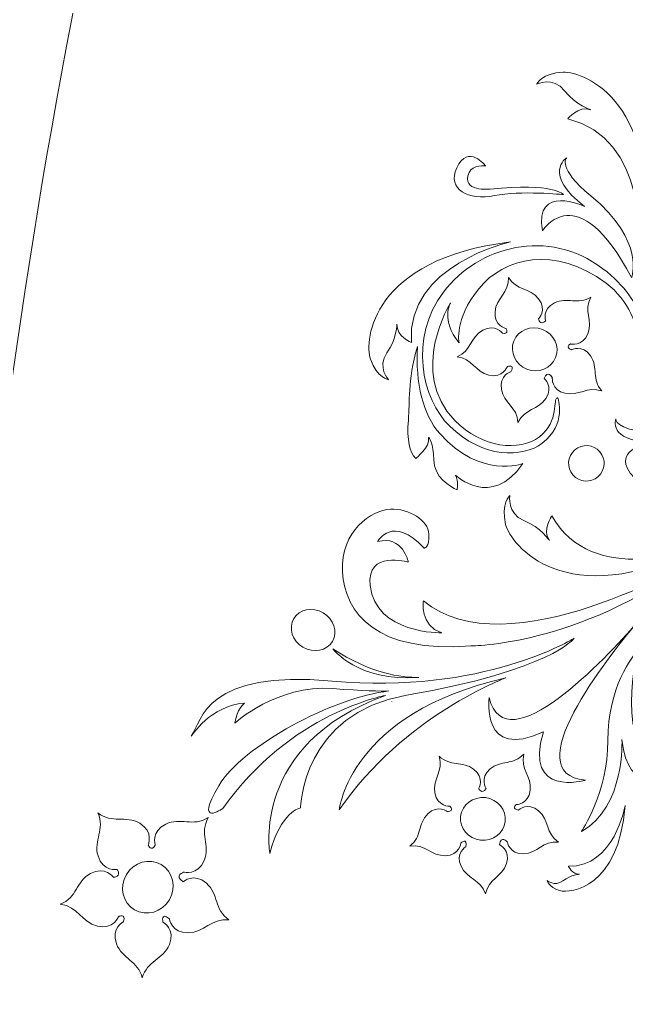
# Model space of a CAD drawing. Header units: millimetres. Extents: x -1420 to -489, y -454 to 898.
# Drawn here: x -1011 to -944, y -260.8 to -152.3 of the extents above; entities that cross this region are included whole.
import ezdxf

# ---------------------------------------------------------------- set-up
doc = ezdxf.new("R2010")
doc.units = ezdxf.units.MM
doc.header["$MEASUREMENT"] = 0
doc.layers.add('Layer 1', color=7, linetype='Continuous')

msp = doc.modelspace()

# ---------------------------------------------------------------- linework, layer by layer
at = {"layer": 'Layer 1', "color": 1, "lineweight": 20}
for points, knots in [([(-986.7467, -453.7659), (-1001.83, -389.4326), (-1016.9134, -325.0992), (-1016.9134, -260.7659), (-1016.9134, -260.7659), (-1016.9134, -196.4326), (-1001.83, -132.0992), (-986.7467, -67.7659)], [0, 0, 0, 0, 0.33333333, 0.33333333, 0.33333333, 0.33333333, 1, 1, 1, 1]), ([(-986.7467, -67.766), (-986.7467, -67.766), (-769.7468, -67.766), (-769.7468, -67.766), (-769.7468, -67.766), (-766.9929, -67.7659), (-764.7466, -69.9335), (-764.7467, -72.591), (-764.7467, -72.591), (-764.7467, -72.591), (-764.7467, -448.9409), (-764.7467, -448.9409), (-764.7467, -448.9409), (-764.7467, -451.5984), (-766.9928, -453.7659), (-769.7467, -453.7659), (-769.7467, -453.7659), (-769.7467, -453.7659), (-986.7467, -453.7659), (-986.7467, -453.7659)], [0, 0, 0, 0, 0.16666667, 0.16666667, 0.16666667, 0.16666667, 0.33333333, 0.33333333, 0.33333333, 0.33333333, 0.5, 0.5, 0.5, 0.5, 0.66666667, 0.66666667, 0.66666667, 0.66666667, 1, 1, 1, 1])]:
    msp.add_open_spline(points, degree=3, knots=knots, dxfattribs=at)
at = {"layer": 'Layer 1', "color": 250, "lineweight": 9}
for points, knots in [([(-942.5334, -177.8221), (-942.5334, -177.8221), (-942.5334, -177.8221), (-942.5334, -177.8221), (-942.5334, -177.8221), (-939.7181, -161.6335), (-948.6227, -158.007), (-950.9808, -158.097), (-950.9808, -158.097), (-953.3401, -158.1866), (-953.9029, -159.4285), (-953.9029, -159.4285), (-953.9029, -159.4285), (-953.9029, -159.4285), (-952.1079, -158.5192), (-950.8273, -160.1493), (-950.8273, -160.1493), (-949.5454, -161.7764), (-947.9276, -162.2492), (-947.9276, -162.2492), (-947.9276, -162.2492), (-949.317, -161.7683), (-950.4791, -163.2595), (-950.4791, -163.2595), (-950.4791, -163.2595), (-941.5619, -165.2865), (-942.5334, -177.8221), (-942.5334, -177.8221)], [0, 0, 0, 0, 0.125, 0.125, 0.125, 0.125, 0.25, 0.25, 0.25, 0.25, 0.375, 0.375, 0.375, 0.375, 0.5, 0.5, 0.5, 0.5, 0.625, 0.625, 0.625, 0.625, 0.75, 0.75, 0.75, 0.75, 1, 1, 1, 1]), ([(-950.9246, -171.6246), (-950.9246, -171.6246), (-950.9246, -171.6246), (-950.9246, -171.6246), (-950.9246, -171.6246), (-950.9246, -171.6246), (-952.033, -170.3073), (-959.0303, -171.0113), (-959.0303, -171.0113), (-959.0303, -171.0113), (-962.362, -171.4071), (-961.3595, -169.1753), (-961.3595, -169.1753), (-960.9653, -168.3014), (-959.5389, -168.4639), (-959.5389, -168.4639), (-959.5389, -168.4639), (-959.5389, -168.4639), (-961.4454, -165.9474), (-962.7428, -168.6773), (-962.7428, -168.6773), (-963.8699, -171.0463), (-961.4019, -172.3274), (-958.5714, -171.7439), (-958.5714, -171.7439), (-955.7414, -171.1587), (-950.9246, -171.6246), (-950.9246, -171.6246)], [0, 0, 0, 0, 0.125, 0.125, 0.125, 0.125, 0.25, 0.25, 0.25, 0.25, 0.375, 0.375, 0.375, 0.375, 0.5, 0.5, 0.5, 0.5, 0.625, 0.625, 0.625, 0.625, 0.75, 0.75, 0.75, 0.75, 1, 1, 1, 1]), ([(-943.4195, -180.7963), (-943.4195, -180.7963), (-943.4195, -180.7963), (-943.4195, -180.7963), (-943.4195, -180.7963), (-943.4195, -180.7963), (-941.8208, -176.8192), (-947.9268, -171.7663), (-947.9268, -171.7663), (-951.6914, -168.652), (-950.6176, -167.5717), (-950.6176, -167.5717), (-950.6176, -167.5717), (-950.6176, -167.5717), (-953.3039, -169.3813), (-948.6182, -172.9235), (-948.6182, -172.9235), (-948.6182, -172.9235), (-954.1757, -170.3956), (-953.266, -175.6282), (-953.266, -175.6282), (-953.266, -175.6282), (-949.4066, -169.4167), (-943.4195, -180.7963)], [0, 0, 0, 0, 0.14285714, 0.14285714, 0.14285714, 0.14285714, 0.28571429, 0.28571429, 0.28571429, 0.28571429, 0.42857143, 0.42857143, 0.42857143, 0.42857143, 0.57142857, 0.57142857, 0.57142857, 0.57142857, 0.71428571, 0.71428571, 0.71428571, 0.71428571, 1, 1, 1, 1]), ([(-964.2066, -182.3901), (-964.2066, -182.3901), (-964.2066, -182.3901), (-964.2066, -182.3901), (-964.2066, -182.3901), (-968.0518, -187.4471), (-966.6006, -194.2425), (-963.5132, -197.2293), (-963.5132, -197.2293), (-959.8313, -200.7882), (-955.4588, -200.732), (-953.2835, -199.0894), (-953.2835, -199.0894), (-950.6021, -197.0636), (-951.4857, -194.0478), (-951.6295, -194.0686), (-951.6295, -194.0686), (-952.1429, -194.1374), (-951.3595, -196.6596), (-953.5958, -198.3809), (-953.5958, -198.3809), (-955.7483, -200.0365), (-959.973, -199.6619), (-962.9468, -196.5839), (-962.9468, -196.5839), (-968.183, -191.1677), (-963.4126, -183.5824), (-963.4126, -183.5824), (-963.4126, -183.5824), (-963.4126, -183.5824), (-964.578, -185.5028), (-962.4765, -187.9887), (-962.4765, -187.9887), (-962.4765, -187.9887), (-963.0718, -185.4665), (-960.3089, -182.0253), (-960.3089, -182.0253), (-957.54, -178.584), (-951.9108, -177.2065), (-946.2365, -181.4124), (-946.2365, -181.4124), (-943.6903, -183.299), (-942.7509, -186.2646), (-942.4023, -188.119), (-942.4023, -188.119), (-942.3856, -190.6974), (-941.6917, -193.3519), (-940.1297, -195.877), (-940.1297, -195.877), (-939.5267, -196.8506), (-938.8874, -197.6923), (-938.2338, -198.4216), (-938.2338, -198.4216), (-939.1024, -198.1565), (-940.144, -197.9545), (-941.4112, -197.8719), (-941.4112, -197.8719), (-945.3545, -197.6121), (-945.1603, -196.3958), (-945.1603, -196.3958), (-945.1603, -196.3958), (-945.1603, -196.3958), (-946.0647, -198.8524), (-941.3167, -198.9575), (-941.3167, -198.9575), (-941.3167, -198.9575), (-946.1571, -199.9311), (-943.0827, -202.9317), (-943.0827, -202.9317), (-943.0827, -202.9317), (-943.4924, -197.0302), (-934.1809, -201.658), (-934.1809, -201.658), (-934.1809, -201.658), (-934.1854, -201.6442), (-934.1923, -201.6201), (-934.1923, -201.6201), (-930.9315, -203.3454), (-928.1642, -203.1072), (-928.1642, -203.1072), (-928.1642, -203.1072), (-928.1711, -202.6907), (-928.5551, -202.3384), (-928.5551, -202.3384), (-928.5551, -202.3384), (-928.5551, -202.3384), (-935.1798, -201.5599), (-938.2448, -196.476), (-938.2448, -196.476), (-942.6739, -189.1207), (-940.3541, -182.4699), (-935.8684, -179.5226), (-935.8684, -179.5226), (-931.3831, -176.5794), (-928.3991, -177.5909), (-928.3991, -177.5909), (-928.3991, -177.5909), (-931.1628, -174.7584), (-933.6239, -175.9454), (-933.6239, -175.9454), (-933.6239, -175.9454), (-933.6239, -175.9454), (-923.8947, -171.0537), (-917.9459, -178.0172), (-917.9459, -178.0172), (-914.5669, -181.9719), (-914.6077, -187.1303), (-916.8603, -189.5418), (-916.8603, -189.5418), (-919.2041, -192.0473), (-922.1637, -190.8069), (-922.3074, -191.4186), (-922.3074, -191.4186), (-922.3481, -191.5928), (-918.8018, -193.0095), (-916.0402, -190.0019), (-916.0402, -190.0019), (-913.7998, -187.5624), (-913.2232, -182.2749), (-917.1005, -177.4072), (-917.1005, -177.4072), (-920.3553, -173.325), (-928.4069, -170.78), (-934.975, -174.8496), (-934.975, -174.8496), (-938.7176, -177.1657), (-941.4356, -181.1192), (-942.1934, -185.5406), (-942.1934, -185.5406), (-942.8498, -183.7493), (-944.1211, -181.6914), (-946.5794, -179.8215), (-946.5794, -179.8215), (-952.6243, -175.2271), (-960.3582, -177.327), (-964.2066, -182.3901)], [0, 0, 0, 0, 0.02857143, 0.02857143, 0.02857143, 0.02857143, 0.05714286, 0.05714286, 0.05714286, 0.05714286, 0.08571429, 0.08571429, 0.08571429, 0.08571429, 0.11428571, 0.11428571, 0.11428571, 0.11428571, 0.14285714, 0.14285714, 0.14285714, 0.14285714, 0.17142857, 0.17142857, 0.17142857, 0.17142857, 0.2, 0.2, 0.2, 0.2, 0.22857143, 0.22857143, 0.22857143, 0.22857143, 0.25714286, 0.25714286, 0.25714286, 0.25714286, 0.28571429, 0.28571429, 0.28571429, 0.28571429, 0.31428571, 0.31428571, 0.31428571, 0.31428571, 0.34285714, 0.34285714, 0.34285714, 0.34285714, 0.37142857, 0.37142857, 0.37142857, 0.37142857, 0.4, 0.4, 0.4, 0.4, 0.42857143, 0.42857143, 0.42857143, 0.42857143, 0.45714286, 0.45714286, 0.45714286, 0.45714286, 0.48571429, 0.48571429, 0.48571429, 0.48571429, 0.51428571, 0.51428571, 0.51428571, 0.51428571, 0.54285714, 0.54285714, 0.54285714, 0.54285714, 0.57142857, 0.57142857, 0.57142857, 0.57142857, 0.6, 0.6, 0.6, 0.6, 0.62857143, 0.62857143, 0.62857143, 0.62857143, 0.65714286, 0.65714286, 0.65714286, 0.65714286, 0.68571429, 0.68571429, 0.68571429, 0.68571429, 0.71428571, 0.71428571, 0.71428571, 0.71428571, 0.74285714, 0.74285714, 0.74285714, 0.74285714, 0.77142857, 0.77142857, 0.77142857, 0.77142857, 0.8, 0.8, 0.8, 0.8, 0.82857143, 0.82857143, 0.82857143, 0.82857143, 0.85714286, 0.85714286, 0.85714286, 0.85714286, 0.88571429, 0.88571429, 0.88571429, 0.88571429, 0.91428571, 0.91428571, 0.91428571, 0.91428571, 0.94285714, 0.94285714, 0.94285714, 0.94285714, 1, 1, 1, 1]), ([(-970.4551, -189.1207), (-970.4551, -189.1207), (-970.4551, -189.1207), (-970.4551, -189.1207), (-970.4551, -189.1207), (-969.3382, -187.5257), (-969.3532, -185.9393), (-969.3532, -185.9393), (-969.3532, -185.9393), (-969.4062, -187.3238), (-967.7497, -187.9618), (-967.7497, -187.9618), (-967.7497, -187.9618), (-968.3519, -179.3895), (-956.8074, -176.8542), (-956.8074, -176.8542), (-956.8074, -176.8542), (-972.1397, -178.7229), (-972.983, -187.7208), (-972.2611, -189.8166), (-972.2611, -189.8166), (-971.5375, -191.9166), (-970.2662, -192.0851), (-970.2662, -192.0851), (-970.2662, -192.0851), (-970.2662, -192.0851), (-971.568, -190.7157), (-970.4551, -189.1207)], [0, 0, 0, 0, 0.125, 0.125, 0.125, 0.125, 0.25, 0.25, 0.25, 0.25, 0.375, 0.375, 0.375, 0.375, 0.5, 0.5, 0.5, 0.5, 0.625, 0.625, 0.625, 0.625, 0.75, 0.75, 0.75, 0.75, 1, 1, 1, 1]), ([(-952.1751, -191.8551), (-952.1751, -191.8551), (-952.1751, -191.8551), (-952.1751, -191.8551), (-952.1751, -191.8551), (-952.1751, -191.8551), (-952.3197, -193.231), (-950.7841, -193.5816), (-950.7841, -193.5816), (-949.2473, -193.9355), (-948.3377, -192.7358), (-946.7194, -193.3251), (-946.7194, -193.3251), (-947.8502, -192.0318), (-947.0668, -190.7507), (-947.9512, -189.4461), (-947.9512, -189.4461), (-948.8373, -188.143), (-950.0674, -188.7758), (-950.0674, -188.7758), (-950.0674, -188.7758), (-950.8102, -188.516), (-950.1811, -188.1263), (-950.1811, -188.1263), (-950.1811, -188.1263), (-950.1811, -188.1263), (-948.845, -188.4729), (-948.2664, -187.0037), (-948.2664, -187.0037), (-947.6878, -185.5366), (-948.7392, -184.4579), (-947.9162, -182.9455), (-947.9162, -182.9455), (-949.3634, -183.8727), (-950.517, -182.906), (-951.9361, -183.5852), (-951.9361, -183.5852), (-953.3552, -184.2698), (-952.9125, -185.5773), (-952.9125, -185.5773), (-952.9125, -185.5773), (-953.5592, -186.1355), (-953.7086, -185.3541), (-953.7086, -185.3541), (-953.7086, -185.3541), (-953.7086, -185.3541), (-952.7309, -184.3777), (-953.7017, -183.1349), (-953.7017, -183.1349), (-954.6696, -181.895), (-956.1315, -182.2468), (-957.0143, -180.7727), (-957.0143, -180.7727), (-956.9528, -182.4968), (-958.3694, -182.9944), (-958.5063, -184.5658), (-958.5063, -184.5658), (-958.6419, -186.1368), (-957.2871, -186.4218), (-957.2871, -186.4218), (-957.2871, -186.4218), (-957.2871, -186.4218), (-956.8978, -187.0517), (-957.6809, -186.952), (-957.6809, -186.952), (-957.6809, -186.952), (-958.5014, -185.8383), (-959.8732, -186.6124), (-959.8732, -186.6124), (-961.2439, -187.3828), (-961.1127, -188.8837), (-962.7029, -189.5373), (-962.7029, -189.5373), (-960.9914, -189.7311), (-960.7068, -191.2084), (-959.1753, -191.5757), (-959.1753, -191.5757), (-957.6414, -191.9434), (-957.1609, -190.6498), (-957.1609, -190.6498), (-957.1609, -190.6498), (-957.1609, -190.6498), (-956.2345, -190.243), (-956.7512, -191.1958), (-956.7512, -191.1958), (-956.7512, -191.1958), (-958.073, -191.5998), (-957.8006, -193.15), (-957.8006, -193.15), (-957.5273, -194.7014), (-956.0704, -195.076), (-955.9784, -196.7916), (-955.9784, -196.7916), (-955.2307, -195.2413), (-953.7408, -195.4661), (-952.8857, -194.1431), (-952.8857, -194.1431), (-952.0285, -192.8173), (-953.0913, -191.9308), (-953.0913, -191.9308), (-953.0913, -191.9308), (-952.667, -190.936), (-952.1751, -191.8551), (-952.1751, -191.8551)], [0, 0, 0, 0, 0.03703704, 0.03703704, 0.03703704, 0.03703704, 0.07407407, 0.07407407, 0.07407407, 0.07407407, 0.11111111, 0.11111111, 0.11111111, 0.11111111, 0.14814815, 0.14814815, 0.14814815, 0.14814815, 0.18518519, 0.18518519, 0.18518519, 0.18518519, 0.22222222, 0.22222222, 0.22222222, 0.22222222, 0.25925926, 0.25925926, 0.25925926, 0.25925926, 0.2962963, 0.2962963, 0.2962963, 0.2962963, 0.33333333, 0.33333333, 0.33333333, 0.33333333, 0.37037037, 0.37037037, 0.37037037, 0.37037037, 0.40740741, 0.40740741, 0.40740741, 0.40740741, 0.44444444, 0.44444444, 0.44444444, 0.44444444, 0.48148148, 0.48148148, 0.48148148, 0.48148148, 0.51851852, 0.51851852, 0.51851852, 0.51851852, 0.55555556, 0.55555556, 0.55555556, 0.55555556, 0.59259259, 0.59259259, 0.59259259, 0.59259259, 0.62962963, 0.62962963, 0.62962963, 0.62962963, 0.66666667, 0.66666667, 0.66666667, 0.66666667, 0.7037037, 0.7037037, 0.7037037, 0.7037037, 0.74074074, 0.74074074, 0.74074074, 0.74074074, 0.77777778, 0.77777778, 0.77777778, 0.77777778, 0.81481481, 0.81481481, 0.81481481, 0.81481481, 0.85185185, 0.85185185, 0.85185185, 0.85185185, 0.88888889, 0.88888889, 0.88888889, 0.88888889, 0.92592593, 0.92592593, 0.92592593, 0.92592593, 1, 1, 1, 1]), ([(-957.0179, -180.7711), (-957.0179, -180.7711), (-957.0179, -180.7711), (-957.0179, -180.7711), (-957.0179, -180.7711), (-957.0171, -180.7727), (-957.0151, -180.7727), (-957.0151, -180.7727), (-957.0151, -180.7727), (-957.0151, -180.7727), (-957.0143, -180.7727), (-957.0143, -180.7727), (-957.0143, -180.7727), (-957.0143, -180.7727), (-957.0179, -180.7711), (-957.0179, -180.7711)], [0, 0, 0, 0, 0.2, 0.2, 0.2, 0.2, 0.4, 0.4, 0.4, 0.4, 0.6, 0.6, 0.6, 0.6, 1, 1, 1, 1]), ([(-947.9105, -182.9427), (-947.9105, -182.9427), (-947.9105, -182.9427), (-947.9105, -182.9427), (-947.9105, -182.9427), (-947.9105, -182.9427), (-947.9154, -182.9455), (-947.9154, -182.9455), (-947.9154, -182.9455), (-947.915, -182.9443), (-947.9125, -182.9443), (-947.9105, -182.9427)], [0, 0, 0, 0, 0.25, 0.25, 0.25, 0.25, 0.5, 0.5, 0.5, 0.5, 1, 1, 1, 1]), ([(-954.9872, -190.9136), (-954.9872, -190.9136), (-954.9872, -190.9136), (-954.9872, -190.9136), (-954.9872, -190.9136), (-956.2626, -190.4144), (-956.9072, -189.0226), (-956.4324, -187.8091), (-956.4324, -187.8091), (-955.9551, -186.5957), (-954.5336, -186.015), (-953.2566, -186.5159), (-953.2566, -186.5159), (-951.9837, -187.0196), (-951.3379, -188.411), (-951.8147, -189.6257), (-951.8147, -189.6257), (-952.2895, -190.8379), (-953.7135, -191.4173), (-954.9872, -190.9136)], [0, 0, 0, 0, 0.16666667, 0.16666667, 0.16666667, 0.16666667, 0.33333333, 0.33333333, 0.33333333, 0.33333333, 0.5, 0.5, 0.5, 0.5, 0.66666667, 0.66666667, 0.66666667, 0.66666667, 1, 1, 1, 1]), ([(-962.8832, -202.619), (-962.8832, -202.619), (-962.8832, -202.619), (-962.8832, -202.619), (-962.8832, -202.619), (-962.8832, -202.619), (-958.9265, -206.4251), (-955.4494, -201.3534), (-955.4494, -201.3534), (-955.4494, -201.3534), (-960.1033, -203.0848), (-964.5841, -198.0584), (-964.5841, -198.0584), (-966.5012, -195.9092), (-967.2875, -192.4919), (-967.0868, -188.415), (-967.0868, -188.415), (-968.1882, -192.4105), (-967.8963, -194.453), (-968.0799, -196.5448), (-968.0799, -196.5448), (-968.2721, -198.7473), (-967.9427, -200.0996), (-967.2606, -200.7797), (-967.2606, -200.7797), (-967.2606, -200.7797), (-965.6469, -199.5104), (-965.8444, -198.4485), (-965.8444, -198.4485), (-965.8444, -198.4485), (-965.2931, -199.0527), (-965.2829, -200.934), (-965.2829, -200.934), (-965.2703, -202.8197), (-963.4602, -203.918), (-962.7077, -204.2547), (-962.7077, -204.2547), (-962.7077, -204.2547), (-962.485, -203.308), (-962.8832, -202.619)], [0, 0, 0, 0, 0.09090909, 0.09090909, 0.09090909, 0.09090909, 0.18181818, 0.18181818, 0.18181818, 0.18181818, 0.27272727, 0.27272727, 0.27272727, 0.27272727, 0.36363636, 0.36363636, 0.36363636, 0.36363636, 0.45454545, 0.45454545, 0.45454545, 0.45454545, 0.54545455, 0.54545455, 0.54545455, 0.54545455, 0.63636364, 0.63636364, 0.63636364, 0.63636364, 0.72727273, 0.72727273, 0.72727273, 0.72727273, 0.81818182, 0.81818182, 0.81818182, 0.81818182, 1, 1, 1, 1]), ([(-949.622, -202.8658), (-949.622, -202.8658), (-949.622, -202.8658), (-949.622, -202.8658), (-949.622, -202.8658), (-948.7668, -203.5323), (-947.5326, -203.3809), (-946.8656, -202.5237), (-946.8656, -202.5237), (-946.199, -201.6706), (-946.353, -200.436), (-947.2065, -199.771), (-947.2065, -199.771), (-948.0616, -199.102), (-949.2958, -199.2551), (-949.9616, -200.1106), (-949.9616, -200.1106), (-950.6286, -200.9649), (-950.4771, -202.1996), (-949.622, -202.8658)], [0, 0, 0, 0, 0.16666667, 0.16666667, 0.16666667, 0.16666667, 0.33333333, 0.33333333, 0.33333333, 0.33333333, 0.5, 0.5, 0.5, 0.5, 0.66666667, 0.66666667, 0.66666667, 0.66666667, 1, 1, 1, 1]), ([(-957.3364, -208.0608), (-957.3364, -208.0608), (-957.3364, -208.0608), (-957.3364, -208.0608), (-957.3364, -208.0608), (-956.7687, -210.3529), (-950.813, -217.8971), (-936.0427, -210.6978), (-936.0427, -210.6978), (-936.0427, -210.6978), (-947.816, -215.1127), (-952.2362, -207.108), (-952.2362, -207.108), (-952.2362, -207.108), (-953.3474, -208.6386), (-952.498, -209.8407), (-952.498, -209.8407), (-952.498, -209.8407), (-953.4012, -208.4183), (-955.3232, -207.6385), (-955.3232, -207.6385), (-957.2403, -206.8584), (-956.8685, -204.8818), (-956.8685, -204.8818), (-956.8685, -204.8818), (-956.8685, -204.8818), (-957.9044, -205.7683), (-957.3364, -208.0608)], [0, 0, 0, 0, 0.125, 0.125, 0.125, 0.125, 0.25, 0.25, 0.25, 0.25, 0.375, 0.375, 0.375, 0.375, 0.5, 0.5, 0.5, 0.5, 0.625, 0.625, 0.625, 0.625, 0.75, 0.75, 0.75, 0.75, 1, 1, 1, 1]), ([(-961.1983, -221.4829), (-961.1983, -221.4829), (-961.1983, -221.4829), (-961.1983, -221.4829), (-961.1983, -221.4829), (-961.1983, -221.4829), (-949.523, -221.6132), (-936.4857, -212.0575), (-936.4857, -212.0575), (-936.4857, -212.0575), (-957.2411, -224.2507), (-966.4177, -216.4931), (-966.4177, -216.4931), (-966.4177, -216.4931), (-966.8828, -219.2637), (-964.4009, -220.0492), (-964.4009, -220.0492), (-964.4009, -220.0492), (-971.7065, -220.1925), (-972.3006, -214.8195), (-972.3006, -214.8195), (-972.7354, -210.8762), (-968.0877, -212.2326), (-968.0877, -212.2326), (-968.0877, -212.2326), (-968.0877, -212.2326), (-968.7042, -209.2152), (-971.4862, -209.9714), (-971.4862, -209.9714), (-971.4862, -209.9714), (-969.8166, -206.9105), (-966.3392, -210.6925), (-966.3392, -210.6925), (-966.3392, -210.6925), (-965.7308, -210.66), (-965.8094, -209.1395), (-965.8094, -209.1395), (-965.8896, -207.6186), (-968.0184, -206.2818), (-970.0728, -206.3884), (-970.0728, -206.3884), (-972.1259, -206.4964), (-975.5932, -208.7368), (-975.3546, -213.3003), (-975.3546, -213.3003), (-975.1168, -217.865), (-971.6026, -222.3332), (-961.1983, -221.4829)], [0, 0, 0, 0, 0.07692308, 0.07692308, 0.07692308, 0.07692308, 0.15384615, 0.15384615, 0.15384615, 0.15384615, 0.23076923, 0.23076923, 0.23076923, 0.23076923, 0.30769231, 0.30769231, 0.30769231, 0.30769231, 0.38461538, 0.38461538, 0.38461538, 0.38461538, 0.46153846, 0.46153846, 0.46153846, 0.46153846, 0.53846154, 0.53846154, 0.53846154, 0.53846154, 0.61538462, 0.61538462, 0.61538462, 0.61538462, 0.69230769, 0.69230769, 0.69230769, 0.69230769, 0.76923077, 0.76923077, 0.76923077, 0.76923077, 0.84615385, 0.84615385, 0.84615385, 0.84615385, 1, 1, 1, 1]), ([(-976.4699, -220.9878), (-976.4699, -220.9878), (-976.4699, -220.9878), (-976.4699, -220.9878), (-976.4699, -220.9878), (-975.8538, -219.9384), (-976.3107, -218.5242), (-977.4891, -217.8316), (-977.4891, -217.8316), (-978.6716, -217.1369), (-980.1278, -217.4244), (-980.7443, -218.4754), (-980.7443, -218.4754), (-981.3628, -219.5231), (-980.9055, -220.9373), (-979.7242, -221.6316), (-979.7242, -221.6316), (-978.5458, -222.3246), (-977.0892, -222.0371), (-976.4699, -220.9878)], [0, 0, 0, 0, 0.16666667, 0.16666667, 0.16666667, 0.16666667, 0.33333333, 0.33333333, 0.33333333, 0.33333333, 0.5, 0.5, 0.5, 0.5, 0.66666667, 0.66666667, 0.66666667, 0.66666667, 1, 1, 1, 1]), ([(-959.1614, -227.1955), (-959.1614, -227.1955), (-959.1614, -227.1955), (-959.1614, -227.1955), (-959.1614, -227.1955), (-959.1614, -227.1955), (-960.1008, -234.2389), (-953.165, -230.9703), (-953.165, -230.9703), (-953.165, -230.9703), (-953.1638, -230.9703), (-953.1638, -230.9703), (-953.1638, -230.9703), (-955.3492, -238.3215), (-948.527, -236.3294), (-948.527, -236.3294), (-948.527, -236.3294), (-956.2455, -235.6193), (-946.0744, -222.7917), (-942.8645, -218.9791), (-942.8645, -218.9791), (-946.1514, -222.7257), (-957.2956, -234.719), (-959.1614, -227.1955)], [0, 0, 0, 0, 0.14285714, 0.14285714, 0.14285714, 0.14285714, 0.28571429, 0.28571429, 0.28571429, 0.28571429, 0.42857143, 0.42857143, 0.42857143, 0.42857143, 0.57142857, 0.57142857, 0.57142857, 0.57142857, 0.71428571, 0.71428571, 0.71428571, 0.71428571, 1, 1, 1, 1]), ([(-988.5853, -239.4604), (-988.5853, -239.4604), (-988.5853, -239.4604), (-988.5853, -239.4604), (-988.5853, -239.4604), (-981.0949, -228.8341), (-970.6196, -226.9695), (-970.6196, -226.9695), (-970.6196, -226.9695), (-985.5741, -232.4154), (-983.3797, -244.4405), (-983.3797, -244.4405), (-983.3797, -244.4405), (-982.2346, -239.8057), (-979.9865, -239.3733), (-979.9865, -239.3733), (-979.9865, -239.3733), (-979.9865, -239.3733), (-979.8447, -228.9477), (-968.2701, -226.9414), (-968.2701, -226.9414), (-952.307, -224.1725), (-949.7645, -220.6453), (-949.7645, -220.6453), (-949.7645, -220.6453), (-949.7645, -220.6453), (-959.8439, -226.9272), (-976.502, -225.3745), (-976.502, -225.3745), (-990.4303, -224.078), (-990.8986, -229.6799), (-992.0693, -231.4768), (-992.0693, -231.4768), (-992.0693, -231.4768), (-989.9616, -228.0832), (-986.1857, -227.8169), (-986.1857, -227.8169), (-986.1857, -227.8169), (-987.0668, -228.5422), (-987.2525, -230.015), (-987.2525, -230.015), (-987.2525, -230.015), (-982.5966, -225.7463), (-976.4292, -226.2105), (-976.4292, -226.2105), (-973.0441, -226.4646), (-971.2011, -226.4956), (-970.2222, -226.4728), (-970.2222, -226.4728), (-976.2809, -227.145), (-986.4149, -232.4993), (-989.0267, -236.9394), (-989.0267, -236.9394), (-991.7924, -241.6418), (-988.5853, -239.4604), (-988.5853, -239.4604)], [0, 0, 0, 0, 0.06666667, 0.06666667, 0.06666667, 0.06666667, 0.13333333, 0.13333333, 0.13333333, 0.13333333, 0.2, 0.2, 0.2, 0.2, 0.26666667, 0.26666667, 0.26666667, 0.26666667, 0.33333333, 0.33333333, 0.33333333, 0.33333333, 0.4, 0.4, 0.4, 0.4, 0.46666667, 0.46666667, 0.46666667, 0.46666667, 0.53333333, 0.53333333, 0.53333333, 0.53333333, 0.6, 0.6, 0.6, 0.6, 0.66666667, 0.66666667, 0.66666667, 0.66666667, 0.73333333, 0.73333333, 0.73333333, 0.73333333, 0.8, 0.8, 0.8, 0.8, 0.86666667, 0.86666667, 0.86666667, 0.86666667, 1, 1, 1, 1]), ([(-976.4345, -221.7985), (-976.4345, -221.7985), (-976.4345, -221.7985), (-976.4345, -221.7985), (-976.4345, -221.7985), (-976.4345, -221.7985), (-973.7152, -225.4853), (-966.9129, -224.9759), (-966.9129, -224.9759), (-968.8748, -225.0097), (-972.2635, -224.5329), (-976.4345, -221.7985)], [0, 0, 0, 0, 0.25, 0.25, 0.25, 0.25, 0.5, 0.5, 0.5, 0.5, 1, 1, 1, 1]), ([(-939.725, -235.5692), (-939.725, -235.5692), (-939.725, -235.5692), (-939.725, -235.5692), (-939.725, -235.5692), (-945.653, -232.7241), (-942.6918, -221.9471), (-942.6918, -221.9471), (-942.6918, -221.9471), (-943.3234, -222.604), (-946.0553, -226.1055), (-946.0472, -231.9244), (-946.0472, -231.9244), (-946.0386, -237.742), (-948.9692, -242.0026), (-948.9692, -242.0026), (-948.9692, -242.0026), (-944.069, -239.2108), (-944.4876, -231.8401), (-944.4876, -231.8401), (-944.4876, -231.8401), (-943.7644, -238.3439), (-939.725, -235.5692), (-939.725, -235.5692)], [0, 0, 0, 0, 0.14285714, 0.14285714, 0.14285714, 0.14285714, 0.28571429, 0.28571429, 0.28571429, 0.28571429, 0.42857143, 0.42857143, 0.42857143, 0.42857143, 0.57142857, 0.57142857, 0.57142857, 0.57142857, 0.71428571, 0.71428571, 0.71428571, 0.71428571, 1, 1, 1, 1]), ([(-975.7247, -239.6176), (-975.7247, -239.6176), (-975.7247, -239.6176), (-975.7247, -239.6176), (-975.7247, -239.6176), (-968.5507, -229.1468), (-957.3095, -225.0235), (-957.3095, -225.0235), (-957.3095, -225.0235), (-974.6497, -228.9502), (-975.7247, -239.6176), (-975.7247, -239.6176)], [0, 0, 0, 0, 0.25, 0.25, 0.25, 0.25, 0.5, 0.5, 0.5, 0.5, 1, 1, 1, 1]), ([(-969.9001, -227.6528), (-969.9001, -227.6528), (-969.9001, -227.6528), (-969.9001, -227.6528), (-969.9001, -227.6528), (-969.8997, -227.6512), (-969.8981, -227.6483), (-969.8981, -227.6483), (-969.8981, -227.6483), (-969.8981, -227.6483), (-969.9001, -227.6512), (-969.9001, -227.6512), (-969.9001, -227.6512), (-969.9001, -227.6528), (-969.9001, -227.6528), (-969.9001, -227.6528)], [0, 0, 0, 0, 0.2, 0.2, 0.2, 0.2, 0.4, 0.4, 0.4, 0.4, 0.6, 0.6, 0.6, 0.6, 1, 1, 1, 1]), ([(-961.7463, -243.679), (-961.7463, -243.679), (-961.7463, -243.679), (-961.7463, -243.679), (-961.7463, -243.679), (-961.7463, -243.679), (-962.9191, -244.4099), (-962.2582, -245.8392), (-962.2582, -245.8392), (-961.5945, -247.2672), (-960.0903, -247.2546), (-959.5613, -248.8887), (-959.5613, -248.8887), (-959.2364, -247.2001), (-957.7387, -247.0331), (-957.2529, -245.5346), (-957.2529, -245.5346), (-956.7655, -244.0324), (-958.0196, -243.4485), (-958.0196, -243.4485), (-958.0196, -243.4485), (-957.8653, -242.3796), (-957.1548, -243.1415), (-957.1548, -243.1415), (-957.1548, -243.1415), (-957.1548, -243.1415), (-956.9402, -244.5076), (-955.3659, -244.4531), (-955.3659, -244.4531), (-953.7905, -244.3997), (-953.2192, -243.0083), (-951.504, -243.161), (-951.504, -243.161), (-952.9284, -242.2), (-952.5009, -240.7594), (-953.6903, -239.7271), (-953.6903, -239.7271), (-954.8814, -238.6957), (-955.9083, -239.6245), (-955.9083, -239.6245), (-955.9083, -239.6245), (-956.693, -239.5642), (-956.1844, -239.0243), (-956.1844, -239.0243), (-956.1844, -239.0243), (-956.1844, -239.0243), (-954.8044, -239.0174), (-954.6224, -237.4472), (-954.6224, -237.4472), (-954.4404, -235.8819), (-955.7336, -235.1091), (-955.3268, -233.4367), (-955.3268, -233.4367), (-956.4869, -234.7047), (-957.8511, -234.0679), (-959.047, -235.0879), (-959.047, -235.0879), (-960.243, -236.1132), (-959.4791, -237.2636), (-959.4791, -237.2636), (-959.4791, -237.2636), (-959.9616, -237.968), (-960.3057, -237.2522), (-960.3057, -237.2522), (-960.3057, -237.2522), (-960.3057, -237.2522), (-959.6122, -236.0587), (-960.87, -235.1058), (-960.87, -235.1058), (-962.1234, -234.1562), (-963.4456, -234.8733), (-964.6774, -233.6749), (-964.6774, -233.6749), (-964.1753, -235.3237), (-965.4168, -236.1694), (-965.1452, -237.7237), (-965.1452, -237.7237), (-964.8724, -239.2768), (-963.49, -239.2035), (-963.49, -239.2035), (-963.49, -239.2035), (-963.49, -239.2035), (-962.9517, -239.7129), (-963.7339, -239.8183), (-963.7339, -239.8183), (-963.7339, -239.8183), (-964.813, -238.9514), (-965.9401, -240.0525), (-965.9401, -240.0525), (-967.0672, -241.1507), (-966.5546, -242.5665), (-967.9228, -243.6057), (-967.9228, -243.6057), (-966.2198, -243.3549), (-965.5647, -244.7084), (-963.9916, -244.6705), (-963.9916, -244.6705), (-962.4137, -244.6314), (-962.2814, -243.2579), (-962.2814, -243.2579), (-962.2814, -243.2579), (-962.2814, -243.2579), (-961.491, -242.6252), (-961.7463, -243.679)], [0, 0, 0, 0, 0.03703704, 0.03703704, 0.03703704, 0.03703704, 0.07407407, 0.07407407, 0.07407407, 0.07407407, 0.11111111, 0.11111111, 0.11111111, 0.11111111, 0.14814815, 0.14814815, 0.14814815, 0.14814815, 0.18518519, 0.18518519, 0.18518519, 0.18518519, 0.22222222, 0.22222222, 0.22222222, 0.22222222, 0.25925926, 0.25925926, 0.25925926, 0.25925926, 0.2962963, 0.2962963, 0.2962963, 0.2962963, 0.33333333, 0.33333333, 0.33333333, 0.33333333, 0.37037037, 0.37037037, 0.37037037, 0.37037037, 0.40740741, 0.40740741, 0.40740741, 0.40740741, 0.44444444, 0.44444444, 0.44444444, 0.44444444, 0.48148148, 0.48148148, 0.48148148, 0.48148148, 0.51851852, 0.51851852, 0.51851852, 0.51851852, 0.55555556, 0.55555556, 0.55555556, 0.55555556, 0.59259259, 0.59259259, 0.59259259, 0.59259259, 0.62962963, 0.62962963, 0.62962963, 0.62962963, 0.66666667, 0.66666667, 0.66666667, 0.66666667, 0.7037037, 0.7037037, 0.7037037, 0.7037037, 0.74074074, 0.74074074, 0.74074074, 0.74074074, 0.77777778, 0.77777778, 0.77777778, 0.77777778, 0.81481481, 0.81481481, 0.81481481, 0.81481481, 0.85185185, 0.85185185, 0.85185185, 0.85185185, 0.88888889, 0.88888889, 0.88888889, 0.88888889, 0.92592593, 0.92592593, 0.92592593, 0.92592593, 1, 1, 1, 1]), ([(-960.1135, -242.9534), (-960.1135, -242.9534), (-960.1135, -242.9534), (-960.1135, -242.9534), (-960.1135, -242.9534), (-961.4739, -242.7994), (-962.4541, -241.6222), (-962.3079, -240.3233), (-962.3079, -240.3233), (-962.158, -239.0296), (-960.9332, -238.1024), (-959.5719, -238.2583), (-959.5719, -238.2583), (-958.211, -238.418), (-957.2297, -239.5964), (-957.3779, -240.8942), (-957.3779, -240.8942), (-957.5257, -242.1874), (-958.7526, -243.1134), (-960.1135, -242.9534)], [0, 0, 0, 0, 0.16666667, 0.16666667, 0.16666667, 0.16666667, 0.33333333, 0.33333333, 0.33333333, 0.33333333, 0.5, 0.5, 0.5, 0.5, 0.66666667, 0.66666667, 0.66666667, 0.66666667, 1, 1, 1, 1]), ([(-951.3729, -248.5202), (-951.3729, -248.5202), (-951.3729, -248.5202), (-951.3729, -248.5202), (-951.3729, -248.5202), (-950.1224, -248.8944), (-944.8537, -248.1834), (-944.1244, -239.1281), (-944.1244, -239.1281), (-944.1244, -239.1281), (-945.3378, -245.974), (-950.3916, -245.8249), (-950.3916, -245.8249), (-950.3916, -245.8249), (-949.9742, -246.7831), (-949.1639, -246.7204), (-949.1639, -246.7204), (-949.1639, -246.7204), (-950.0943, -246.7481), (-951.0069, -247.4427), (-951.0069, -247.4427), (-951.9169, -248.1386), (-952.7546, -247.4032), (-952.7546, -247.4032), (-952.7546, -247.4032), (-952.7546, -247.4032), (-952.6226, -248.1468), (-951.3729, -248.5202)], [0, 0, 0, 0, 0.125, 0.125, 0.125, 0.125, 0.25, 0.25, 0.25, 0.25, 0.375, 0.375, 0.375, 0.375, 0.5, 0.5, 0.5, 0.5, 0.625, 0.625, 0.625, 0.625, 0.75, 0.75, 0.75, 0.75, 1, 1, 1, 1]), ([(-994.4905, -254.4918), (-994.4905, -254.4918), (-994.4905, -254.4918), (-994.4905, -254.4918), (-994.4905, -254.4918), (-993.7865, -252.7946), (-995.1913, -252.0018), (-995.1913, -252.0018), (-995.1913, -252.0018), (-995.1913, -252.0018), (-995.4886, -250.8612), (-994.4864, -251.63), (-994.4864, -251.63), (-994.4864, -251.63), (-994.2625, -253.2266), (-992.4256, -253.1944), (-992.4256, -253.1944), (-990.5891, -253.1635), (-989.8936, -251.5542), (-987.9028, -251.7619), (-987.9028, -251.7619), (-989.5475, -250.6161), (-989.0202, -248.9421), (-990.3872, -247.7148), (-990.3872, -247.7148), (-991.7566, -246.4887), (-992.9704, -247.5507), (-992.9704, -247.5507), (-992.9704, -247.5507), (-994.041, -246.8816), (-992.8914, -246.483), (-992.8914, -246.483), (-992.8914, -246.483), (-992.8914, -246.483), (-991.3335, -246.8983), (-990.649, -245.1938), (-990.649, -245.1938), (-989.9629, -243.488), (-991.1779, -242.2224), (-990.2035, -240.465), (-990.2035, -240.465), (-991.9015, -241.5322), (-993.2323, -240.3974), (-994.8953, -241.1776), (-994.8953, -241.1776), (-996.5599, -241.9602), (-996.0554, -243.4921), (-996.0554, -243.4921), (-996.0554, -243.4921), (-996.489, -244.3028), (-996.8242, -243.5063), (-996.8242, -243.5063), (-996.8242, -243.5063), (-996.8242, -243.5063), (-996.1816, -242.029), (-997.7677, -241.0945), (-997.7677, -241.0945), (-999.3513, -240.162), (-1000.7838, -241.1731), (-1002.3739, -239.9515), (-1002.3739, -239.9515), (-1002.3739, -239.9515), (-1002.3788, -239.947), (-1002.3788, -239.947), (-1002.3788, -239.947), (-1001.5689, -241.7863), (-1002.8971, -242.9367), (-1002.3702, -244.6974), (-1002.3702, -244.6974), (-1001.8445, -246.4606), (-1000.254, -246.1886), (-1000.254, -246.1886), (-1000.254, -246.1886), (-999.7336, -247.0331), (-1000.6576, -247.0624), (-1000.6576, -247.0624), (-1000.6576, -247.0624), (-1000.6576, -247.0624), (-1001.6043, -245.7577), (-1003.2127, -246.6516), (-1003.2127, -246.6516), (-1004.8204, -247.538), (-1004.6766, -249.2902), (-1006.5412, -250.0378), (-1006.5412, -250.0378), (-1006.5412, -250.0378), (-1006.5367, -250.0366), (-1006.5367, -250.0366), (-1006.5367, -250.0366), (-1004.5418, -250.2736), (-1004.2263, -252.0018), (-1002.4419, -252.4436), (-1002.4419, -252.4436), (-1000.6584, -252.8842), (-1000.0838, -251.3775), (-1000.0838, -251.3775), (-1000.0838, -251.3775), (-1000.0838, -251.3775), (-999.2849, -251.0436), (-999.5414, -251.9289), (-999.5414, -251.9289), (-999.5414, -251.9289), (-1000.9744, -252.6708), (-1000.3314, -254.3908), (-1000.3314, -254.3908), (-999.6937, -256.1137), (-997.9452, -256.2342), (-997.4794, -258.1814), (-997.4794, -258.1814), (-996.9447, -256.2468), (-995.1933, -256.1894), (-994.4905, -254.4918)], [0, 0, 0, 0, 0.03448276, 0.03448276, 0.03448276, 0.03448276, 0.06896552, 0.06896552, 0.06896552, 0.06896552, 0.10344828, 0.10344828, 0.10344828, 0.10344828, 0.13793103, 0.13793103, 0.13793103, 0.13793103, 0.17241379, 0.17241379, 0.17241379, 0.17241379, 0.20689655, 0.20689655, 0.20689655, 0.20689655, 0.24137931, 0.24137931, 0.24137931, 0.24137931, 0.27586207, 0.27586207, 0.27586207, 0.27586207, 0.31034483, 0.31034483, 0.31034483, 0.31034483, 0.34482759, 0.34482759, 0.34482759, 0.34482759, 0.37931034, 0.37931034, 0.37931034, 0.37931034, 0.4137931, 0.4137931, 0.4137931, 0.4137931, 0.44827586, 0.44827586, 0.44827586, 0.44827586, 0.48275862, 0.48275862, 0.48275862, 0.48275862, 0.51724138, 0.51724138, 0.51724138, 0.51724138, 0.55172414, 0.55172414, 0.55172414, 0.55172414, 0.5862069, 0.5862069, 0.5862069, 0.5862069, 0.62068966, 0.62068966, 0.62068966, 0.62068966, 0.65517241, 0.65517241, 0.65517241, 0.65517241, 0.68965517, 0.68965517, 0.68965517, 0.68965517, 0.72413793, 0.72413793, 0.72413793, 0.72413793, 0.75862069, 0.75862069, 0.75862069, 0.75862069, 0.79310345, 0.79310345, 0.79310345, 0.79310345, 0.82758621, 0.82758621, 0.82758621, 0.82758621, 0.86206897, 0.86206897, 0.86206897, 0.86206897, 0.89655172, 0.89655172, 0.89655172, 0.89655172, 0.93103448, 0.93103448, 0.93103448, 0.93103448, 1, 1, 1, 1]), ([(-990.2035, -240.4633), (-990.2035, -240.4633), (-990.2035, -240.4633), (-990.2035, -240.4633), (-990.2035, -240.4633), (-990.2035, -240.4633), (-990.2035, -240.465), (-990.2035, -240.465), (-990.2035, -240.465), (-990.2035, -240.465), (-990.1994, -240.4621), (-990.1994, -240.4621), (-990.1994, -240.4621), (-990.1994, -240.4621), (-990.2035, -240.4633), (-990.2035, -240.4633)], [0, 0, 0, 0, 0.2, 0.2, 0.2, 0.2, 0.4, 0.4, 0.4, 0.4, 0.6, 0.6, 0.6, 0.6, 1, 1, 1, 1]), ([(-998.3308, -250.6466), (-998.3308, -250.6466), (-998.3308, -250.6466), (-998.3308, -250.6466), (-998.3308, -250.6466), (-999.6383, -249.8725), (-1000.0472, -248.1329), (-999.2385, -246.7554), (-999.2385, -246.7554), (-998.4277, -245.3803), (-996.7077, -244.8867), (-995.3961, -245.6596), (-995.3961, -245.6596), (-994.0837, -246.4284), (-993.6761, -248.172), (-994.4877, -249.5496), (-994.4877, -249.5496), (-995.2951, -250.9259), (-997.0151, -251.4154), (-998.3308, -250.6466)], [0, 0, 0, 0, 0.16666667, 0.16666667, 0.16666667, 0.16666667, 0.33333333, 0.33333333, 0.33333333, 0.33333333, 0.5, 0.5, 0.5, 0.5, 0.66666667, 0.66666667, 0.66666667, 0.66666667, 1, 1, 1, 1])]:
    msp.add_open_spline(points, degree=3, knots=knots, dxfattribs=at)

doc.saveas('drawing.dxf')
